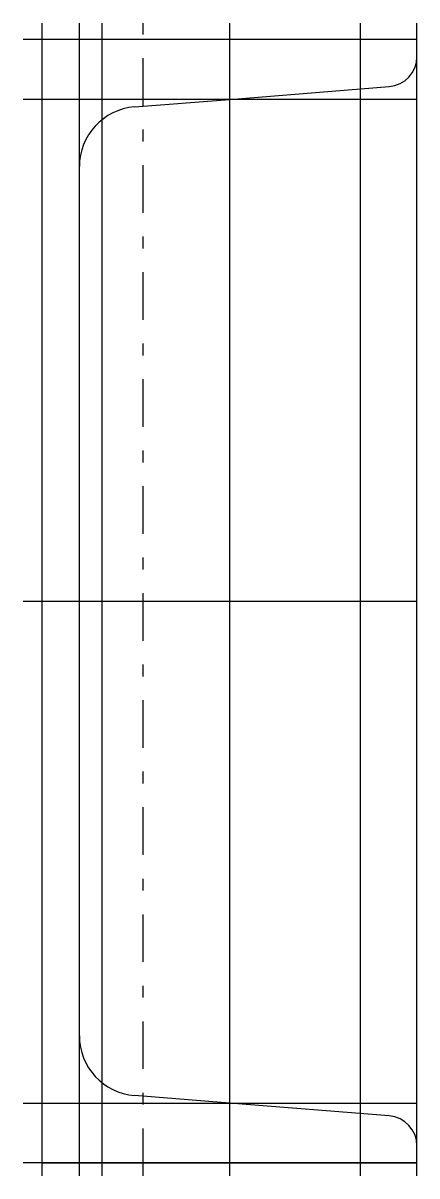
# Model space of a CAD drawing. Extents: x -5 to 100, y -153 to 154.
import ezdxf

# ---------------------------------------------------------------- set-up
doc = ezdxf.new("R2010")
doc.units = 0
doc.linetypes.add('CENTER', pattern=[28.575, 12.7, -6.35, 3.175, -6.35])
doc.layers.get('0').update_dxf_attribs({"linetype": 'CONTINUOUS'})

msp = doc.modelspace()

# ---------------------------------------------------------------- linework, layer by layer
at = {"linetype": 'CONTINUOUS'}
for p, q in [((0, 154.37), (0, -153.46)), ((10, -153.46), (10, 154.37)), ((16, 154.37), (16, -153.46)), ((50, 154.37), (50, -153.46)), ((84.88, 154.37), (84.88, -153.46)), ((100, -153.46), (100, 154.37)), ((100, 150), (-5, 150)), ((100, 150), (0, 150)), ((0, 150), (0, -150)), ((100, 145.39), (100, 150)), ((50, 134), (92.64, 137.41)), ((100, 134), (-5, 134)), ((24.72, 131.98), (50, 134)), ((10, -116.03), (10, 116.03)), ((-5, 0), (100, 0)), ((50, -134), (24.72, -131.98)), ((-5, -134), (100, -134)), ((92.64, -137.41), (50, -134)), ((100, -150), (100, -145.39)), ((100, -150), (-5, -150)), ((0, -150), (100, -150))]:
    msp.add_line(p, q, dxfattribs=at)
at = {"linetype": 'CENTER'}
for p, q in [((27, -153.46), (27, 154.37)), ((-5, 0), (100, 0))]:
    msp.add_line(p, q, dxfattribs=at)
at = {"linetype": 'CONTINUOUS'}
for centre, radius, start, end in [((92, 145.38), 8, 274.5886, 0.0404), ((26, 116.03), 16, 94.5886, 180.0046), ((26, -116.03), 16, 179.9954, 265.4114), ((92, -145.38), 8, 359.9596, 85.4114)]:
    msp.add_arc(centre, radius, start, end, dxfattribs=at)

doc.saveas('drawing.dxf')
